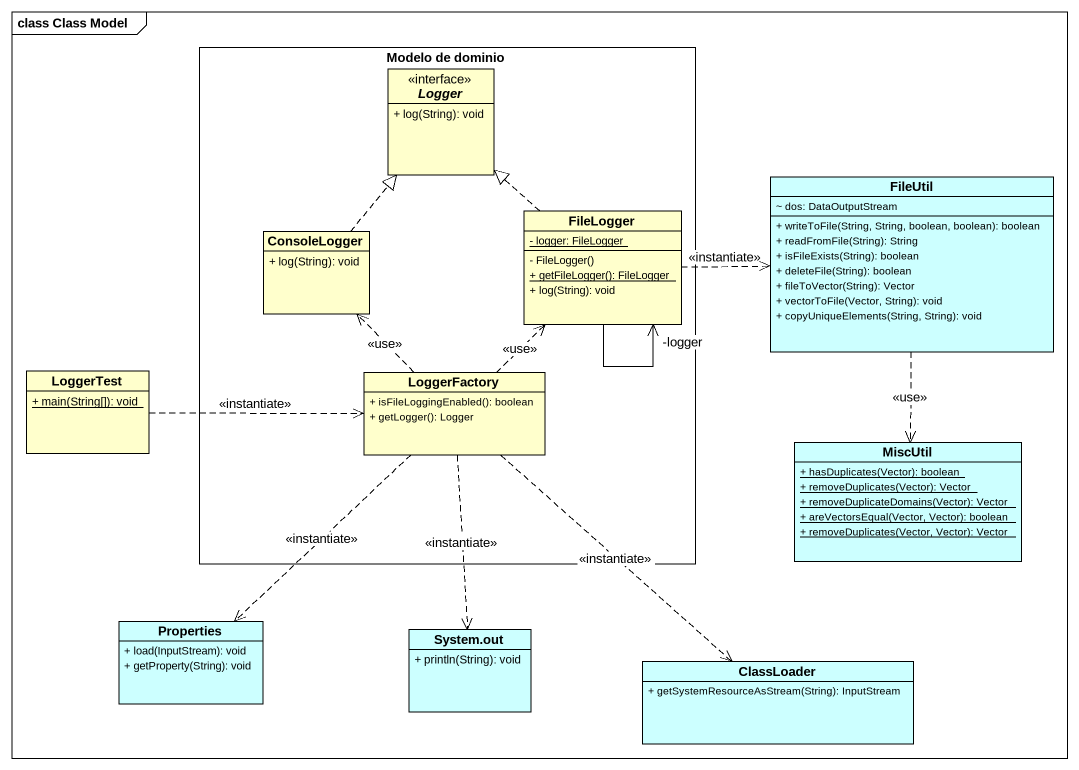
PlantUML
@startuml
mainframe class Class Model
hide circle
hide empty members
skinparam classAttributeIconSize 0
rectangle "Modelo de dominio" as Modelo_de_dominio {
  interface Logger <<interface>> {
    + log(String): void
  }
  class ConsoleLogger {
    + log(String): void
  }
  class FileLogger {
    {static} - logger: FileLogger
    - FileLogger()
    {static} + getFileLogger(): FileLogger
    + log(String): void
  }
  class LoggerFactory {
    + isFileLoggingEnabled(): boolean
    + getLogger(): Logger
  }
}
class FileUtil #CCFFFF {
  ~ dos: DataOutputStream
  + writeToFile(String, String, boolean, boolean): boolean
  + readFromFile(String): String
  + isFileExists(String): boolean
  + deleteFile(String): boolean
  + fileToVector(String): Vector
  + vectorToFile(Vector, String): void
  + copyUniqueElements(String, String): void
}
class LoggerTest {
  {static} + main(String[]): void
}
class MiscUtil #CCFFFF {
  {static} + hasDuplicates(Vector): boolean
  {static} + removeDuplicates(Vector): Vector
  {static} + removeDuplicateDomains(Vector): Vector
  {static} + areVectorsEqual(Vector, Vector): boolean
  {static} + removeDuplicates(Vector, Vector): Vector
}
class Properties #CCFFFF {
  + load(InputStream): void
  + getProperty(String): void
}
class "System.out" as System_out #CCFFFF {
  + println(String): void
}
class ClassLoader #CCFFFF {
  + getSystemResourceAsStream(String): InputStream
}
FileUtil ..> MiscUtil : <<use>>
ConsoleLogger .up.|> Logger
FileLogger .up.|> Logger
FileLogger .right.> FileUtil : <<instantiate>>
FileLogger --> "-logger" FileLogger
LoggerTest .right.> LoggerFactory : <<instantiate>>
LoggerFactory .up.> ConsoleLogger : <<use>>
LoggerFactory .up.> FileLogger : <<use>>
LoggerFactory ..> Properties : <<instantiate>>
LoggerFactory ..> System_out : <<instantiate>>
LoggerFactory ..> ClassLoader : <<instantiate>>
@enduml
